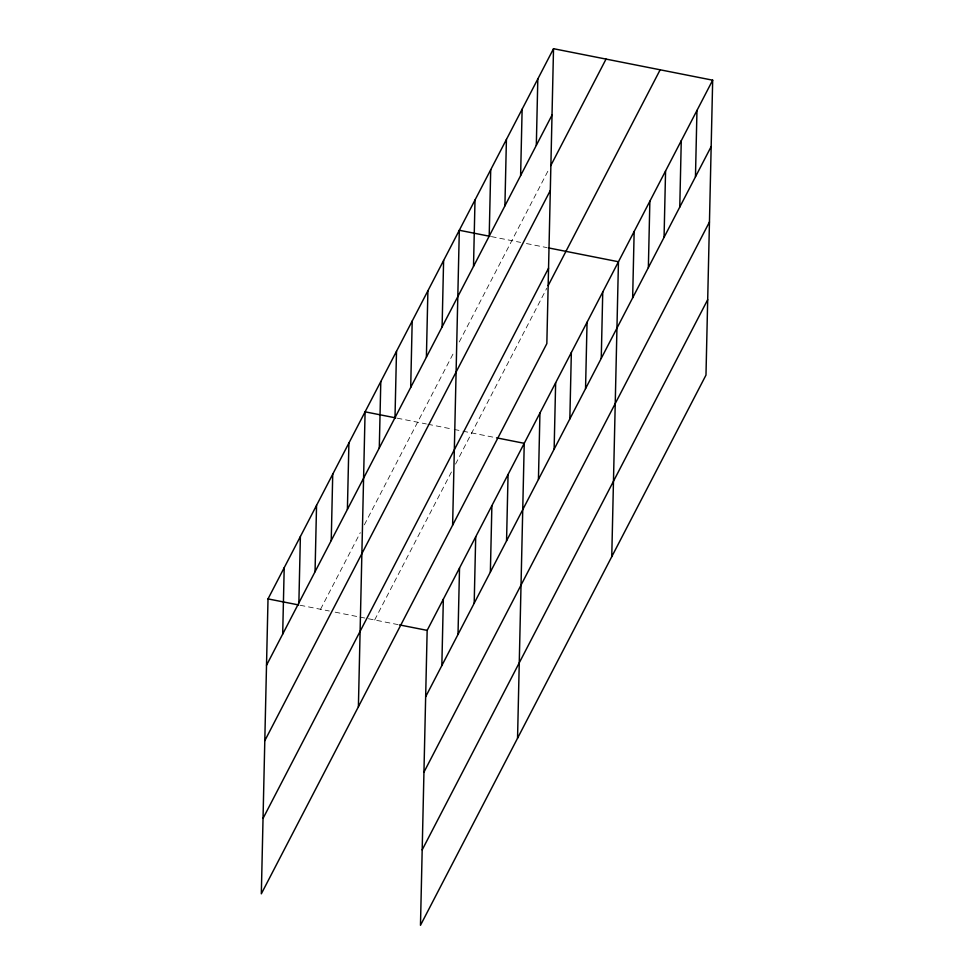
<?xml version="1.0" encoding="UTF-8"?>
<svg xmlns="http://www.w3.org/2000/svg" width="974" height="974" viewBox="0 0 974 974"><rect width="100%" height="100%" fill="white"/><g stroke="black" fill="none" stroke-linecap="round" stroke-linejoin="round"><path stroke-width="0.73" stroke-dasharray="4.87 3.65" d="M320.543 609.286L360.307 532.644M364.349 524.84L453.799 352.491M459.253 341.959L549.373 168.295M374.649 619.988L451.498 471.891M455.54 464.099L546.816 288.194M491.407 236.609L520.603 242.392M526.447 243.549L546.925 247.603M397.185 418.175L426.381 423.958M427.842 424.238L452.703 429.157M454.176 429.449L461.481 430.898M462.942 431.19L495.06 437.545M300.114 605.244L329.309 611.015M335.166 612.171L358.566 616.81M360.027 617.09L397.989 624.602"/><path stroke-width="1.46" d="M553.524 48.7L268.02 598.9L261.324 893.815L546.84 343.627L553.524 48.7L712.676 80.185L705.98 375.1L420.476 925.3L427.16 630.373L712.676 80.185M282.691 634.098L284.201 567.72M298.872 602.918L300.382 536.54M315.052 571.75L316.55 505.36M331.233 540.57L332.731 474.18M347.401 509.39L348.911 443.012M358.395 706.747L365.092 411.832L395.724 417.895M379.288 447.955L380.797 381.564M394.994 417.688L396.503 351.31M410.699 387.433L412.197 321.043M426.393 357.166L427.903 290.788M442.099 326.911L443.608 260.521M441.843 665.583L443.34 599.205M452.618 525.181L459.314 230.266L489.946 236.329M458.011 634.403L459.521 568.025M473.51 266.389L475.008 199.999M474.192 603.223L475.702 536.844M489.204 236.122L490.713 169.744M490.372 572.055L491.882 505.664M504.909 205.867L506.419 139.477M506.553 540.874L508.063 474.484M520.615 175.6L522.125 109.222M517.547 738.231L524.243 443.316L496.521 437.825M536.321 145.345L537.818 78.955M538.439 479.439L539.937 413.049M554.133 449.172L555.643 382.794M569.839 418.917L571.348 352.527M585.544 388.65L587.054 322.272M601.25 358.395L602.748 292.005M611.757 556.665L618.453 261.75L548.386 247.883M632.65 297.874L634.159 231.483M648.355 267.607L649.865 201.228M664.061 237.352L665.571 170.961M679.767 207.085L681.264 140.706M695.46 176.83L696.97 110.439M266.511 665.279L552.027 115.078M550.748 165.665L606.047 59.085M264.806 740.69L550.31 190.502M263.041 818.404L548.545 268.203M548.192 285.565L660.153 69.799M425.662 696.763L711.166 146.563M423.946 772.175L709.462 221.987M422.18 849.888L707.696 299.688M268.02 598.9L298.653 604.951M399.45 624.894L427.16 630.373"/></g></svg>
